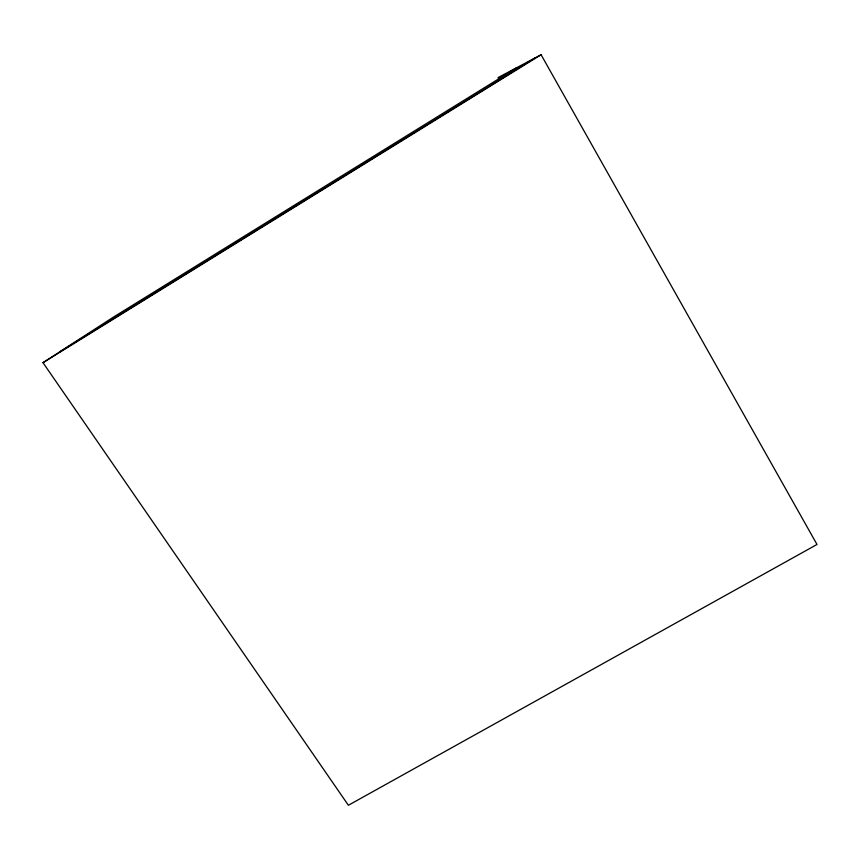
<?xml version="1.0" encoding="UTF-8"?>
<svg xmlns="http://www.w3.org/2000/svg" width="860" height="860" viewBox="0 0 860 860"><rect width="100%" height="100%" fill="white"/><g stroke="black" fill="none" stroke-linecap="round" stroke-linejoin="round"><path stroke-width="1.29" d="M499.37 79.926L498.037 77.604L541.09 54.739L817 544.466L348.386 805.261L43 362.683L113.531 317.05L516.924 67.575M59.609 351.933L535.361 57.781M43 362.683L541.09 54.739"/></g></svg>
